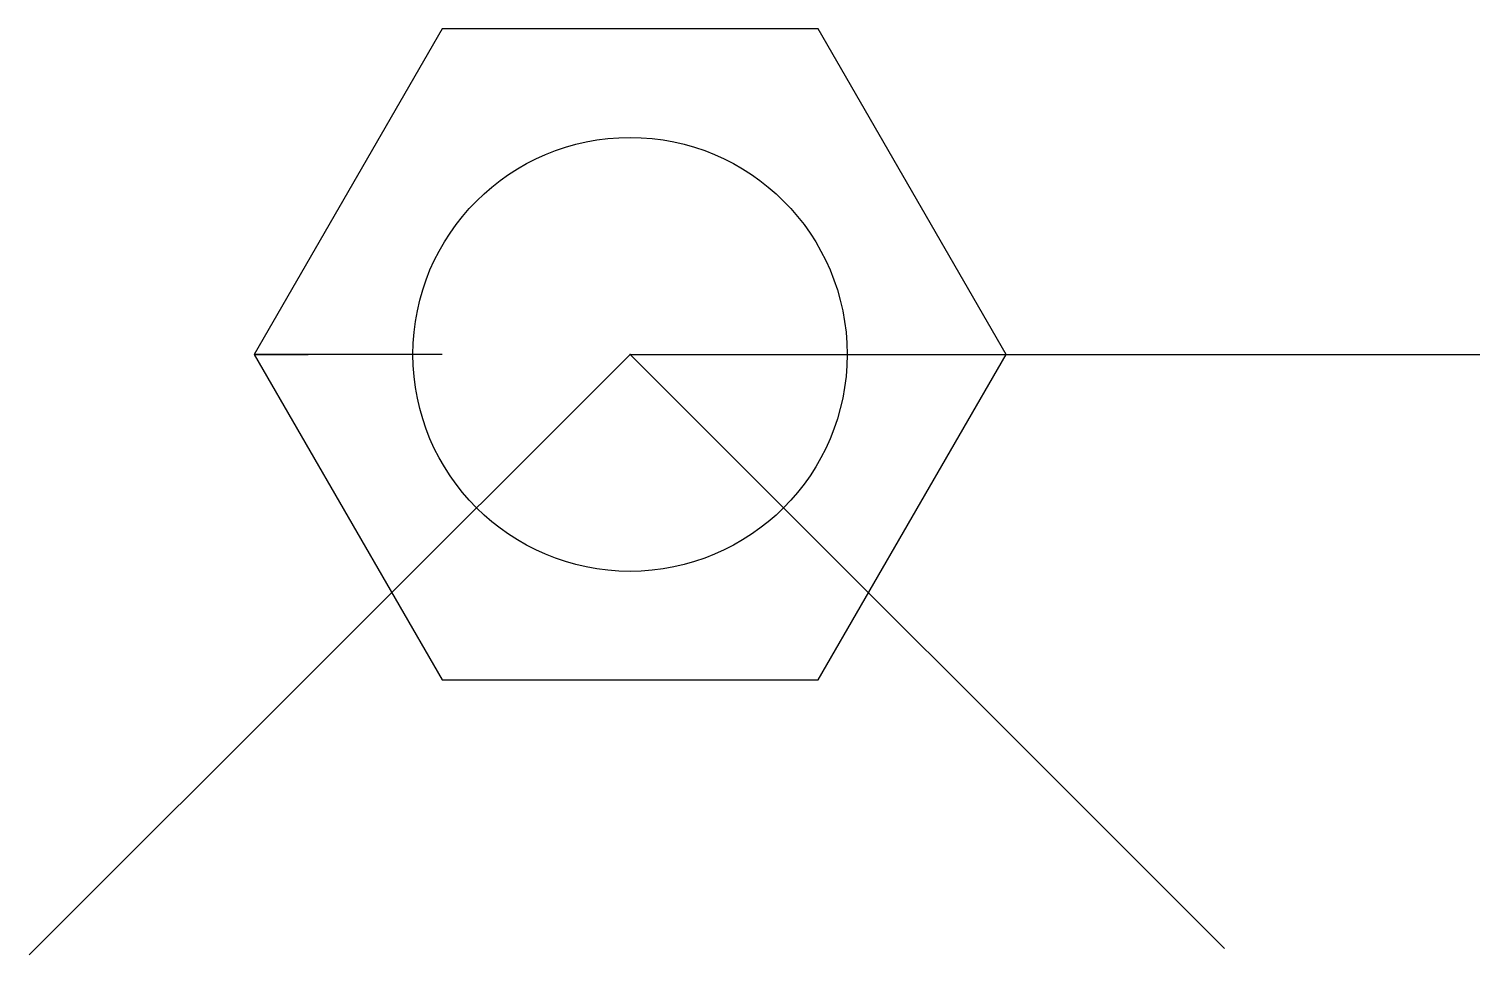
# Model space of a CAD drawing. Header units: millimetres. Extents: x -13.8 to 19.6, y -13.8 to 7.5.
import ezdxf

# ---------------------------------------------------------------- set-up
doc = ezdxf.new("R2010")
doc.units = ezdxf.units.MM
doc.header["$MEASUREMENT"] = 0
for name, color, linetype in [('Untitled v3_Sketch1', 7, 'Continuous'), ('Untitled v3_Sketch2', 7, 'Continuous'), ('Untitled v3_Sketch3', 7, 'Continuous')]:
    doc.layers.add(name, color=color, linetype=linetype)

msp = doc.modelspace()

# ---------------------------------------------------------------- linework, layer by layer
at = {"layer": 'Untitled v3_Sketch1'}
for p, q in [((-4.33, 7.5), (-8.66, 0)), ((4.33, 7.5), (-4.33, 7.5)), ((8.66, 0), (4.33, 7.5)), ((-8.66, 0), (-4.33, -7.5)), ((4.33, -7.5), (8.66, 0)), ((-4.33, -7.5), (4.33, -7.5))]:
    msp.add_line(p, q, dxfattribs=at)
msp.add_circle((0, 0), 5, dxfattribs=at)
msp.add_point((0, 0), dxfattribs=at)
msp.add_point((0, 0), dxfattribs=at)
at = {"layer": 'Untitled v3_Sketch2'}
for p, q in [((-8.66, 0, -0.722), (-7.41, 0)), ((-4.33, 0), (-8.66, 0)), ((-8.66, 0), (-8.66, 0, -7.5))]:
    msp.add_line(p, q, dxfattribs=at)
msp.add_point((0, 0), dxfattribs=at)
at = {"layer": 'Untitled v3_Sketch3'}
for q in [(-13.841, -13.841, -60), (13.689, -13.689, -60), (19.359, 0, -60), (19.575, 0, -60)]:
    msp.add_line((0, 0, -60), q, dxfattribs=at)
msp.add_point((0, 0, -60), dxfattribs=at)

doc.saveas('drawing.dxf')
